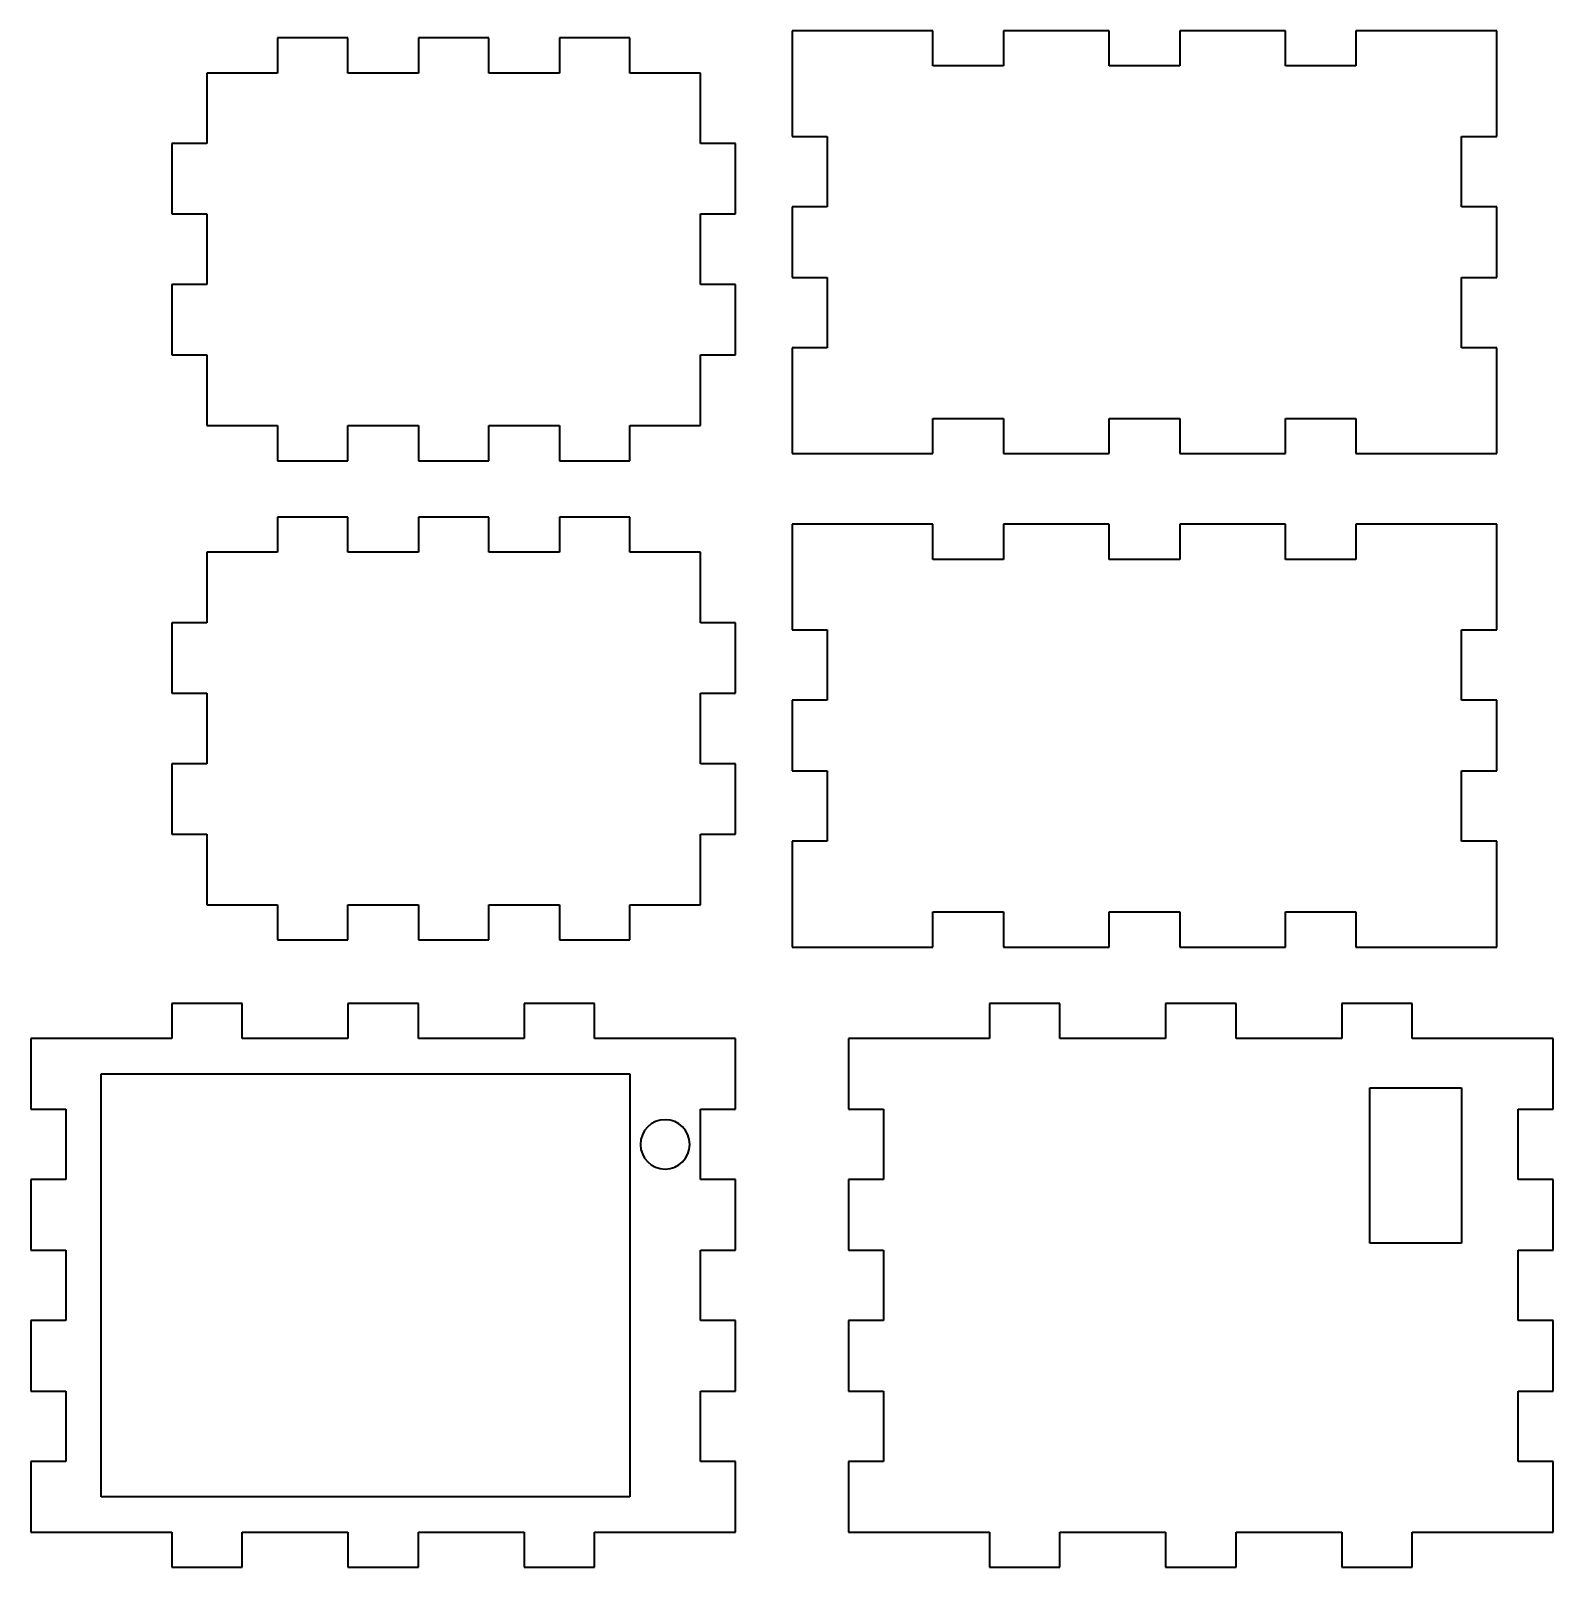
# Model space of a CAD drawing. Header units: millimetres. Extents: x 7 to 223, y 6 to 224.
import ezdxf

# ---------------------------------------------------------------- set-up
doc = ezdxf.new("R2010")
doc.units = ezdxf.units.MM
doc.header["$LTSCALE"] = 0.75
doc.layers.add('Visible', color=7, linetype='Continuous', lineweight=35)

msp = doc.modelspace()

# ---------------------------------------------------------------- linework, layer by layer
at = {"layer": 'Visible'}
for p, q in [((41.970419, 222.789489), (41.970419, 217.789489)), ((51.970419, 222.789489), (41.970419, 222.789489)), ((51.970419, 217.789489), (51.970419, 222.789489)), ((61.970419, 222.789489), (61.970419, 217.789489)), ((71.970419, 222.789489), (61.970419, 222.789489)), ((71.970419, 217.789489), (71.970419, 222.789489)), ((81.970419, 222.789489), (81.970419, 217.789489)), ((91.970419, 222.789489), (81.970419, 222.789489)), ((91.970419, 217.789489), (91.970419, 222.789489)), ((134.970419, 223.789489), (114.970419, 223.789489)), ((114.970419, 223.789489), (114.970419, 208.789489)), ((134.970419, 218.789489), (134.970419, 223.789489)), ((144.970419, 223.789489), (144.970419, 218.789489)), ((159.970419, 223.789489), (144.970419, 223.789489)), ((159.970419, 218.789489), (159.970419, 223.789489)), ((169.970419, 223.789489), (169.970419, 218.789489)), ((184.970419, 223.789489), (169.970419, 223.789489)), ((184.970419, 218.789489), (184.970419, 223.789489)), ((194.970419, 223.789489), (194.970419, 218.789489)), ((214.970419, 223.789489), (194.970419, 223.789489)), ((214.970419, 208.789489), (214.970419, 223.789489)), ((144.970419, 218.789489), (134.970419, 218.789489)), ((169.970419, 218.789489), (159.970419, 218.789489)), ((194.970419, 218.789489), (184.970419, 218.789489)), ((31.970419, 217.789489), (31.970419, 207.789489)), ((41.970419, 217.789489), (31.970419, 217.789489)), ((61.970419, 217.789489), (51.970419, 217.789489)), ((81.970419, 217.789489), (71.970419, 217.789489)), ((101.970419, 217.789489), (91.970419, 217.789489)), ((101.970419, 207.789489), (101.970419, 217.789489)), ((26.970419, 207.789489), (26.970419, 197.789489)), ((31.970419, 207.789489), (26.970419, 207.789489)), ((106.970419, 207.789489), (101.970419, 207.789489)), ((106.970419, 197.789489), (106.970419, 207.789489)), ((114.970419, 208.789489), (119.970419, 208.789489)), ((119.970419, 208.789489), (119.970419, 198.789489)), ((209.970419, 208.789489), (214.970419, 208.789489)), ((209.970419, 198.789489), (209.970419, 208.789489)), ((114.970419, 198.789489), (114.970419, 188.789489)), ((119.970419, 198.789489), (114.970419, 198.789489)), ((214.970419, 198.789489), (209.970419, 198.789489)), ((214.970419, 188.789489), (214.970419, 198.789489)), ((26.970419, 197.789489), (31.970419, 197.789489)), ((31.970419, 197.789489), (31.970419, 187.789489)), ((101.970419, 197.789489), (106.970419, 197.789489)), ((101.970419, 187.789489), (101.970419, 197.789489)), ((26.970419, 187.789489), (26.970419, 177.789489)), ((31.970419, 187.789489), (26.970419, 187.789489)), ((106.970419, 187.789489), (101.970419, 187.789489)), ((106.970419, 177.789489), (106.970419, 187.789489)), ((114.970419, 188.789489), (119.970419, 188.789489)), ((119.970419, 188.789489), (119.970419, 178.789489)), ((209.970419, 188.789489), (214.970419, 188.789489)), ((209.970419, 178.789489), (209.970419, 188.789489)), ((114.970419, 178.789489), (114.970419, 163.789489)), ((119.970419, 178.789489), (114.970419, 178.789489)), ((214.970419, 178.789489), (209.970419, 178.789489)), ((214.970419, 163.789489), (214.970419, 178.789489)), ((26.970419, 177.789489), (31.970419, 177.789489)), ((31.970419, 177.789489), (31.970419, 167.789489)), ((101.970419, 177.789489), (106.970419, 177.789489)), ((101.970419, 167.789489), (101.970419, 177.789489)), ((134.970419, 168.789489), (144.970419, 168.789489)), ((134.970419, 163.789489), (134.970419, 168.789489)), ((144.970419, 168.789489), (144.970419, 163.789489)), ((159.970419, 168.789489), (169.970419, 168.789489)), ((159.970419, 163.789489), (159.970419, 168.789489)), ((169.970419, 168.789489), (169.970419, 163.789489)), ((184.970419, 168.789489), (194.970419, 168.789489)), ((184.970419, 163.789489), (184.970419, 168.789489)), ((194.970419, 168.789489), (194.970419, 163.789489)), ((31.970419, 167.789489), (41.970419, 167.789489)), ((41.970419, 167.789489), (41.970419, 162.789489)), ((51.970419, 167.789489), (61.970419, 167.789489)), ((51.970419, 162.789489), (51.970419, 167.789489)), ((61.970419, 167.789489), (61.970419, 162.789489)), ((71.970419, 167.789489), (81.970419, 167.789489)), ((71.970419, 162.789489), (71.970419, 167.789489)), ((81.970419, 167.789489), (81.970419, 162.789489)), ((91.970419, 167.789489), (101.970419, 167.789489)), ((91.970419, 162.789489), (91.970419, 167.789489)), ((114.970419, 163.789489), (134.970419, 163.789489)), ((144.970419, 163.789489), (159.970419, 163.789489)), ((169.970419, 163.789489), (184.970419, 163.789489)), ((194.970419, 163.789489), (214.970419, 163.789489)), ((41.970419, 162.789489), (51.970419, 162.789489)), ((61.970419, 162.789489), (71.970419, 162.789489)), ((81.970419, 162.789489), (91.970419, 162.789489)), ((41.970419, 154.789489), (41.970419, 149.789489)), ((51.970419, 154.789489), (41.970419, 154.789489)), ((51.970419, 149.789489), (51.970419, 154.789489)), ((61.970419, 154.789489), (61.970419, 149.789489)), ((71.970419, 154.789489), (61.970419, 154.789489)), ((71.970419, 149.789489), (71.970419, 154.789489)), ((81.970419, 154.789489), (81.970419, 149.789489)), ((91.970419, 154.789489), (81.970419, 154.789489)), ((91.970419, 149.789489), (91.970419, 154.789489)), ((114.970419, 153.789489), (114.970419, 138.789489)), ((134.970419, 153.789489), (114.970419, 153.789489)), ((134.970419, 148.789489), (134.970419, 153.789489)), ((144.970419, 153.789489), (144.970419, 148.789489)), ((159.970419, 153.789489), (144.970419, 153.789489)), ((159.970419, 148.789489), (159.970419, 153.789489)), ((169.970419, 153.789489), (169.970419, 148.789489)), ((184.970419, 153.789489), (169.970419, 153.789489)), ((184.970419, 148.789489), (184.970419, 153.789489)), ((194.970419, 153.789489), (194.970419, 148.789489)), ((214.970419, 153.789489), (194.970419, 153.789489)), ((214.970419, 138.789489), (214.970419, 153.789489)), ((31.970419, 149.789489), (31.970419, 139.789489)), ((41.970419, 149.789489), (31.970419, 149.789489)), ((61.970419, 149.789489), (51.970419, 149.789489)), ((81.970419, 149.789489), (71.970419, 149.789489)), ((101.970419, 149.789489), (91.970419, 149.789489)), ((101.970419, 139.789489), (101.970419, 149.789489)), ((144.970419, 148.789489), (134.970419, 148.789489)), ((169.970419, 148.789489), (159.970419, 148.789489)), ((194.970419, 148.789489), (184.970419, 148.789489)), ((26.970419, 139.789489), (26.970419, 129.789489)), ((31.970419, 139.789489), (26.970419, 139.789489)), ((106.970419, 139.789489), (101.970419, 139.789489)), ((106.970419, 129.789489), (106.970419, 139.789489)), ((114.970419, 138.789489), (119.970419, 138.789489)), ((119.970419, 138.789489), (119.970419, 128.789489)), ((209.970419, 138.789489), (214.970419, 138.789489)), ((209.970419, 128.789489), (209.970419, 138.789489)), ((26.970419, 129.789489), (31.970419, 129.789489)), ((31.970419, 129.789489), (31.970419, 119.789489)), ((101.970419, 129.789489), (106.970419, 129.789489)), ((101.970419, 119.789489), (101.970419, 129.789489)), ((114.970419, 128.789489), (114.970419, 118.789489)), ((119.970419, 128.789489), (114.970419, 128.789489)), ((214.970419, 128.789489), (209.970419, 128.789489)), ((214.970419, 118.789489), (214.970419, 128.789489)), ((26.970419, 119.789489), (26.970419, 109.789489)), ((31.970419, 119.789489), (26.970419, 119.789489)), ((106.970419, 119.789489), (101.970419, 119.789489)), ((106.970419, 109.789489), (106.970419, 119.789489)), ((114.970419, 118.789489), (119.970419, 118.789489)), ((119.970419, 118.789489), (119.970419, 108.789489)), ((209.970419, 118.789489), (214.970419, 118.789489)), ((209.970419, 108.789489), (209.970419, 118.789489)), ((26.970419, 109.789489), (31.970419, 109.789489)), ((31.970419, 109.789489), (31.970419, 99.789489)), ((101.970419, 109.789489), (106.970419, 109.789489)), ((101.970419, 99.789489), (101.970419, 109.789489)), ((114.970419, 108.789489), (114.970419, 93.789489)), ((119.970419, 108.789489), (114.970419, 108.789489)), ((214.970419, 108.789489), (209.970419, 108.789489)), ((214.970419, 93.789489), (214.970419, 108.789489)), ((31.970419, 99.789489), (41.970419, 99.789489)), ((41.970419, 99.789489), (41.970419, 94.789489)), ((51.970419, 99.789489), (61.970419, 99.789489)), ((51.970419, 94.789489), (51.970419, 99.789489)), ((61.970419, 99.789489), (61.970419, 94.789489)), ((71.970419, 99.789489), (81.970419, 99.789489)), ((71.970419, 94.789489), (71.970419, 99.789489)), ((81.970419, 99.789489), (81.970419, 94.789489)), ((91.970419, 99.789489), (101.970419, 99.789489)), ((91.970419, 94.789489), (91.970419, 99.789489)), ((134.970419, 98.789489), (144.970419, 98.789489)), ((134.970419, 93.789489), (134.970419, 98.789489)), ((144.970419, 98.789489), (144.970419, 93.789489)), ((159.970419, 98.789489), (169.970419, 98.789489)), ((159.970419, 93.789489), (159.970419, 98.789489)), ((169.970419, 98.789489), (169.970419, 93.789489)), ((184.970419, 98.789489), (194.970419, 98.789489)), ((184.970419, 93.789489), (184.970419, 98.789489)), ((194.970419, 98.789489), (194.970419, 93.789489)), ((41.970419, 94.789489), (51.970419, 94.789489)), ((61.970419, 94.789489), (71.970419, 94.789489)), ((81.970419, 94.789489), (91.970419, 94.789489)), ((114.970419, 93.789489), (134.970419, 93.789489)), ((144.970419, 93.789489), (159.970419, 93.789489)), ((169.970419, 93.789489), (184.970419, 93.789489)), ((194.970419, 93.789489), (214.970419, 93.789489)), ((26.970419, 85.789489), (26.970419, 80.789489)), ((36.970419, 85.789489), (26.970419, 85.789489)), ((36.970419, 80.789489), (36.970419, 85.789489)), ((51.970419, 85.789489), (51.970419, 80.789489)), ((61.970419, 85.789489), (51.970419, 85.789489)), ((61.970419, 80.789489), (61.970419, 85.789489)), ((76.970419, 85.789489), (76.970419, 80.789489)), ((86.970419, 85.789489), (76.970419, 85.789489)), ((86.970419, 80.789489), (86.970419, 85.789489)), ((142.970419, 85.789489), (142.970419, 80.789489)), ((152.970419, 85.789489), (142.970419, 85.789489)), ((152.970419, 80.789489), (152.970419, 85.789489)), ((167.970419, 85.789489), (167.970419, 80.789489)), ((177.970419, 85.789489), (167.970419, 85.789489)), ((177.970419, 80.789489), (177.970419, 85.789489)), ((192.970419, 85.789489), (192.970419, 80.789489)), ((202.970419, 85.789489), (192.970419, 85.789489)), ((202.970419, 80.789489), (202.970419, 85.789489)), ((6.970417, 80.789489), (6.970417, 70.78949)), ((26.970419, 80.789489), (6.970417, 80.789489)), ((51.970419, 80.789489), (36.970419, 80.789489)), ((76.970419, 80.789489), (61.970419, 80.789489)), ((106.970419, 80.789489), (86.970419, 80.789489)), ((106.97042, 70.789489), (106.970419, 80.789489)), ((142.970419, 80.789489), (122.970417, 80.789488)), ((122.970417, 80.789488), (122.970418, 70.789489)), ((167.970419, 80.789489), (152.970419, 80.789489)), ((192.970419, 80.789489), (177.970419, 80.789489)), ((222.97042, 80.789489), (202.970419, 80.789489)), ((222.97042, 70.78949), (222.97042, 80.789489)), ((16.970417, 75.789489), (91.970417, 75.789489)), ((16.970417, 15.789489), (16.970417, 75.789489)), ((91.970417, 75.789489), (91.970417, 15.789489)), ((196.97042, 73.789489), (209.97042, 73.789489)), ((196.97042, 51.789489), (196.97042, 73.789489)), ((209.97042, 73.789489), (209.97042, 51.789489)), ((6.970417, 70.78949), (11.970417, 70.78949)), ((11.970417, 70.78949), (11.970417, 60.78949)), ((101.97042, 70.789489), (106.97042, 70.789489)), ((101.97042, 60.789489), (101.97042, 70.789489)), ((122.970418, 70.789489), (127.970418, 70.789489)), ((127.970418, 70.789489), (127.970418, 60.789489)), ((217.97042, 70.78949), (222.97042, 70.78949)), ((217.97042, 60.78949), (217.97042, 70.78949)), ((6.970417, 60.78949), (6.970417, 50.78949)), ((11.970417, 60.78949), (6.970417, 60.78949)), ((106.97042, 60.789489), (101.97042, 60.789489)), ((106.97042, 50.789489), (106.97042, 60.789489)), ((122.970418, 60.789489), (122.970418, 50.789489)), ((127.970418, 60.789489), (122.970418, 60.789489)), ((222.97042, 60.78949), (217.97042, 60.78949)), ((222.97042, 50.78949), (222.97042, 60.78949)), ((6.970417, 50.78949), (11.970417, 50.78949)), ((11.970417, 50.78949), (11.970417, 40.78949)), ((101.970419, 40.789489), (101.97042, 50.789489)), ((101.97042, 50.789489), (106.97042, 50.789489)), ((122.970418, 50.789489), (127.970418, 50.789489)), ((127.970418, 50.789489), (127.970418, 40.789489)), ((209.97042, 51.789489), (196.97042, 51.789489)), ((217.97042, 50.78949), (222.97042, 50.78949)), ((217.97042, 40.78949), (217.97042, 50.78949)), ((6.970417, 40.78949), (6.970417, 30.78949)), ((11.970417, 40.78949), (6.970417, 40.78949)), ((106.970419, 40.789489), (101.970419, 40.789489)), ((106.970419, 30.789489), (106.970419, 40.789489)), ((122.970418, 40.789489), (122.970418, 30.789489)), ((127.970418, 40.789489), (122.970418, 40.789489)), ((222.97042, 40.78949), (217.97042, 40.78949)), ((222.97042, 30.78949), (222.97042, 40.78949)), ((6.970417, 30.78949), (11.970417, 30.78949)), ((11.970417, 30.78949), (11.970417, 20.789489)), ((101.970419, 30.789489), (106.970419, 30.789489)), ((101.970419, 20.789488), (101.970419, 30.789489)), ((122.970418, 30.789489), (127.970418, 30.789489)), ((127.970418, 30.789489), (127.970419, 20.789488)), ((217.97042, 30.78949), (222.97042, 30.78949)), ((217.97042, 20.789489), (217.97042, 30.78949)), ((6.970417, 20.789489), (6.970417, 10.789489)), ((11.970417, 20.789489), (6.970417, 20.789489)), ((106.970419, 20.789488), (101.970419, 20.789488)), ((106.970419, 10.789489), (106.970419, 20.789488)), ((122.970419, 20.789488), (122.970419, 10.789489)), ((127.970419, 20.789488), (122.970419, 20.789488)), ((222.97042, 20.789489), (217.97042, 20.789489)), ((222.97042, 10.789489), (222.97042, 20.789489)), ((91.970417, 15.789489), (16.970417, 15.789489)), ((6.970417, 10.789489), (26.970419, 10.789489)), ((26.970419, 10.789489), (26.970419, 5.789489)), ((36.970419, 10.789489), (51.970419, 10.789489)), ((36.970419, 5.789489), (36.970419, 10.789489)), ((51.970419, 10.789489), (51.970419, 5.789489)), ((61.970419, 10.789489), (76.970419, 10.789489)), ((61.970419, 5.789489), (61.970419, 10.789489)), ((76.970419, 10.789489), (76.970419, 5.789489)), ((86.970419, 10.789489), (106.970419, 10.789489)), ((86.970419, 5.789489), (86.970419, 10.789489)), ((122.970419, 10.789489), (142.970419, 10.789489)), ((142.970419, 10.789489), (142.970419, 5.789489)), ((152.970419, 10.789489), (167.970419, 10.789489)), ((152.970419, 5.789489), (152.970419, 10.789489)), ((167.970419, 10.789489), (167.970419, 5.789489)), ((177.970419, 10.789489), (192.970419, 10.789489)), ((177.970419, 5.789489), (177.970419, 10.789489)), ((192.970419, 10.789489), (192.970419, 5.789489)), ((202.970419, 10.789489), (222.97042, 10.789489)), ((202.970419, 5.789489), (202.970419, 10.789489)), ((26.970419, 5.789489), (36.970419, 5.789489)), ((51.970419, 5.789489), (61.970419, 5.789489)), ((76.970419, 5.789489), (86.970419, 5.789489)), ((142.970419, 5.789489), (152.970419, 5.789489)), ((167.970419, 5.789489), (177.970419, 5.789489)), ((192.970419, 5.789489), (202.970419, 5.789489))]:
    msp.add_line(p, q, dxfattribs=at)
at = {"layer": 'Visible', "extrusion": (0, 0, -1)}
msp.add_circle((-96.970421, 65.789489), 3.5, dxfattribs=at)

doc.saveas('drawing.dxf')
